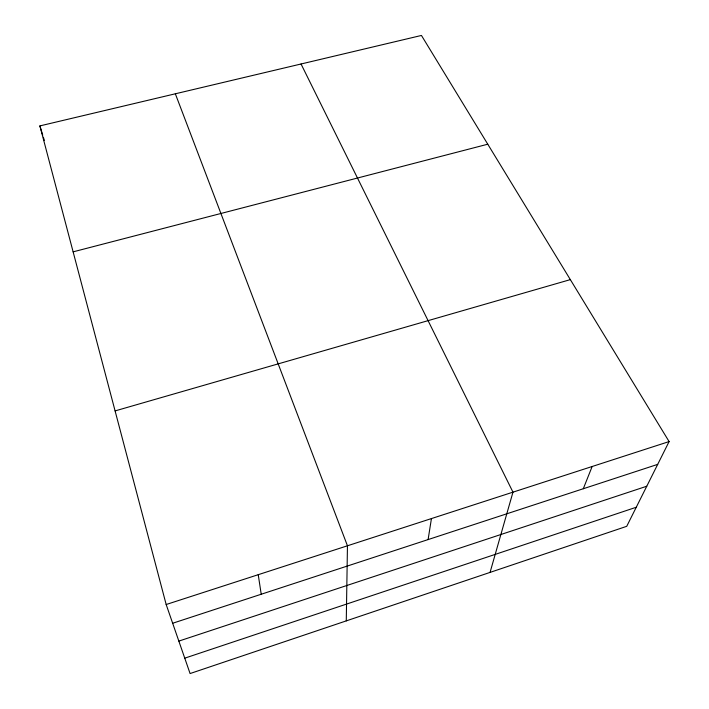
<?xml version="1.0" encoding="UTF-8"?>
<svg xmlns="http://www.w3.org/2000/svg" width="709" height="709" viewBox="0 0 709 709"><rect width="100%" height="100%" fill="white"/><g stroke="black" fill="none" stroke-linecap="round" stroke-linejoin="round"><path stroke-width="1.06" d="M346.276 620.889L347.454 545.788L175.336 93.792M428.103 539.576L431.435 518.571M490.061 572.402L512.97 492.152L301.041 63.996M583.294 488.74L592.157 466.495M669.101 441.574L626.729 526.317L190.083 673.55L166.172 604.52L39.899 125.901L421.447 35.45L669.101 441.574L166.172 604.52M184.757 658.165L636.265 507.245M178.845 641.104L646.768 486.232M172.659 623.255L657.704 464.368M115.097 410.91L570.346 279.621M73.133 251.846L487.774 144.211M39.899 125.901L42.753 135.215M43.391 137.28L44.339 140.391M258.236 574.689L261.222 594.248"/></g></svg>
